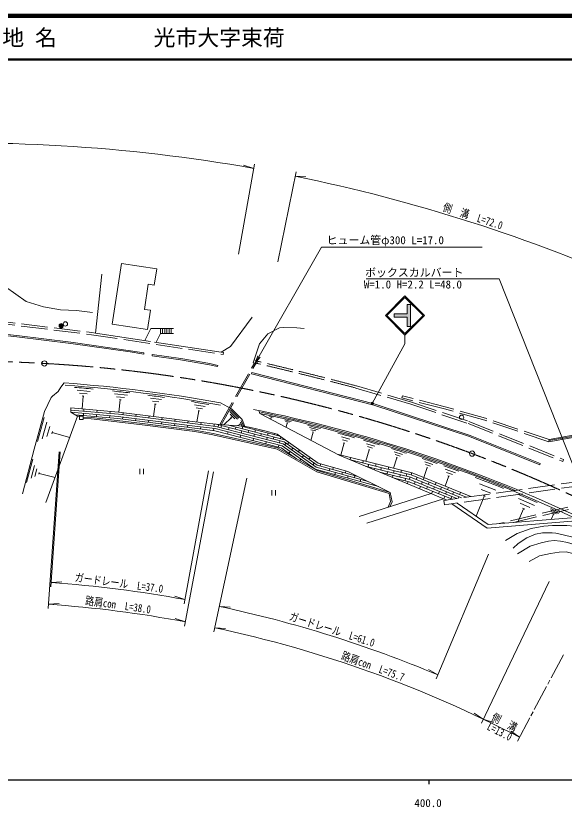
# Model space of a CAD drawing. Units: millimetres at full size, sheet at 1:1000; details may follow other scales. Extents: x 20000 to 680000, y 20000 to 380000.
# Drawn here: x 373483 to 499002, y 198715 to 380000 of the extents above; entities that cross this region are included whole.
import ezdxf
from ezdxf.enums import TextEntityAlignment as Align

# ---------------------------------------------------------------- set-up
doc = ezdxf.new("R2010")
doc.units = ezdxf.units.MM
doc.header["$LTSCALE"] = 1000
doc.linetypes.add('CHAIN', pattern=[18.5, 12, -1.5, 3.5, -1.5])
doc.linetypes.add('DASHED', pattern=[7.5, 6, -1.5])
for name, color, linetype, lineweight in [('M-BGD', 7, 'Continuous', 13), ('M-BMK', 2, 'Continuous', 13), ('M-BMK-SRVR', 3, 'Continuous', 13), ('M-STR-HTXT', 7, 'Continuous', 13), ('M-STR-STRC', 7, 'Continuous', 13), ('M-TTL', 2, 'Continuous', 140), ('M-TTL-BAND', 7, 'Continuous', 25), ('M-TTL-LINE', 7, 'Continuous', 50)]:
    doc.layers.add(name, color=color, linetype=linetype, lineweight=lineweight)
doc.layers.add('M-TTL-TXT', color=7, linetype='Continuous')
doc.styles.add('ＭＳ ゴシック', font='')
doc.styles.get('ＭＳ ゴシック').set_extended_font_data('MS Gothic')

# ---------------------------------------------------------------- blocks, each defined once
blk = doc.blocks.new('open_arrow')
at = {"color": 0, "linetype": 'Continuous', "lineweight": -2}
blk.add_lwpolyline([(7.5, 1.25), (0, 0), (7.5, -1.25)], dxfattribs=at)

msp = doc.modelspace()

# ---------------------------------------------------------------- hatches: boundary and pattern name
at = {"layer": 'M-BGD'}
msp.add_hatch(color=256, dxfattribs=at).paths.add_polyline_path([(383386, 309007, -1), (384386, 309007, -0.41421), (383886, 308507, -0.41421)])
at = {"layer": 'M-STR-HTXT'}
msp.add_hatch(color=256, dxfattribs=at).paths.add_polyline_path([(455301, 291337, -0.41421), (455201, 290998, -0.41421), (454862, 291098, -1)])
at = {"layer": 'M-STR-STRC'}
msp.add_hatch(color=256, dxfattribs=at).paths.add_polyline_path([(463066, 310970), (463066, 308846), (463816, 308846), (463816, 313846), (463066, 313846), (463066, 311720), (460066, 311720), (460066, 310970)])

# ---------------------------------------------------------------- linework, layer by layer
at = {"layer": 'M-BGD'}
for p, q in [((403004, 305610), (404370, 308403)), ((404370, 308403), (409595, 308403)), ((406566, 307203), (406566, 308403)), ((407066, 307203), (407066, 308403)), ((407566, 307203), (407566, 308403)), ((408066, 307203), (408066, 308403)), ((408566, 307203), (408566, 308403)), ((409066, 307203), (409066, 308403)), ((402764, 302510), (402810, 302807)), ((404718, 302416), (404677, 302119)), ((419718, 299924), (419652, 299632)), ((427432, 297985), (427507, 298276)), ((390473, 293972), (387484, 294225)), ((389824, 293424), (388031, 293576)), ((388877, 292902), (388629, 289970)), ((389086, 292885), (388668, 292920)), ((399013, 293081), (396032, 293414)), ((398350, 292552), (396561, 292751)), ((397389, 292055), (397070, 289199)), ((397598, 292032), (397180, 292078)), ((406803, 292069), (404327, 292409)), ((406226, 291542), (404740, 291747)), ((405402, 291050), (405012, 288214)), ((405575, 291026), (405228, 291074)), ((416810, 290490), (414345, 290904)), ((416218, 289982), (414739, 290230)), ((387610, 288295), (380370, 268495)), ((388992, 288933), (388947, 288435)), ((389083, 289929), (389037, 289431)), ((391980, 288661), (391934, 288163)), ((392070, 289657), (392025, 289159)), ((394967, 288389), (394922, 287891)), ((395058, 289385), (395013, 288887)), ((398042, 289079), (397997, 288580)), ((401021, 288709), (400976, 288211)), ((404000, 288339), (403955, 287841)), ((415379, 289514), (414951, 286965)), ((415552, 289485), (415206, 289543)), ((424208, 287613), (422444, 289385)), ((423600, 287713), (422542, 288776)), ((422629, 289709), (424533, 287797)), ((429128, 289591), (429334, 288936)), ((379952, 287987), (378439, 282513)), ((380596, 286938), (379530, 283083)), ((397952, 288082), (397906, 287584)), ((400930, 287713), (400885, 287214)), ((403909, 287343), (403864, 286845)), ((406888, 286971), (406842, 286473)), ((406978, 287967), (406933, 287469)), ((409866, 286596), (409821, 286098)), ((409957, 287593), (409911, 287095)), ((412935, 287218), (412890, 286720)), ((415914, 286847), (415868, 286348)), ((418893, 286478), (418847, 285980)), ((422816, 287991), (421095, 286278)), ((422939, 287867), (422692, 288115)), ((424817, 286308), (424736, 286502)), ((425226, 286104), (424881, 286936)), ((425591, 286007), (425044, 287328)), ((432398, 288042), (431518, 288231)), ((431958, 288136), (431845, 287609)), ((436472, 287100), (435009, 287433)), ((436120, 286903), (435242, 287103)), ((435621, 286740), (435392, 285734)), ((435723, 286716), (435519, 286763)), ((381250, 285927), (380611, 283614)), ((381872, 284801), (381723, 284261)), ((412844, 286222), (412799, 285724)), ((415823, 285850), (415777, 285352)), ((418802, 285482), (418756, 284984)), ((419785, 285790), (419909, 286274)), ((420414, 285627), (420539, 286112)), ((422074, 284683), (421964, 284195)), ((422143, 286215), (435092, 282877)), ((422295, 285659), (422185, 285171)), ((423859, 285772), (423748, 285284)), ((424776, 286405), (424041, 286100)), ((424756, 286057), (433955, 283686)), ((425202, 284910), (425091, 284422)), ((425422, 285885), (425312, 285398)), ((426765, 285023), (426655, 284535)), ((426936, 285777), (426875, 285511)), ((428329, 285136), (428218, 284648)), ((429858, 285099), (429782, 284762)), ((442671, 285174), (440730, 285655)), ((442189, 284892), (441024, 285180)), ((441513, 284657), (441040, 282748)), ((441649, 284624), (441377, 284691)), ((381798, 284531), (385826, 283417)), ((424981, 283934), (424870, 283446)), ((427887, 283185), (427777, 282697)), ((428108, 284161), (427997, 283673)), ((429671, 284274), (429561, 283786)), ((431014, 283411), (430904, 282924)), ((431235, 284387), (431125, 283899)), ((432578, 283525), (432467, 283037)), ((432756, 284315), (432688, 284013)), ((434125, 283565), (434031, 283150)), ((449939, 283037), (448010, 283562)), ((449396, 282563), (448238, 282878)), ((495500, 282431), (503536, 283854)), ((495500, 282431), (495538, 282946)), ((495519, 282689), (503135, 284037)), ((495538, 282946), (502733, 284220)), ((430793, 282436), (430683, 281948)), ((433700, 281686), (433589, 281199)), ((433921, 282662), (433810, 282174)), ((435313, 282105), (435023, 281698)), ((435939, 282270), (435649, 281863)), ((436873, 280995), (436583, 280587)), ((448659, 282142), (447901, 279361)), ((448794, 282105), (448524, 282179)), ((455677, 281423), (453757, 281984)), ((455133, 280988), (453981, 281324)), ((436295, 280181), (436005, 279774)), ((438385, 280533), (438095, 280125)), ((439317, 279255), (439027, 278847)), ((439608, 279665), (439606, 279663)), ((454398, 280609), (453620, 277944)), ((454532, 280570), (454263, 280648)), ((461994, 279510), (460086, 280110)), ((461451, 279115), (460306, 279474)), ((377340, 278438), (375921, 273059)), ((438740, 278444), (438503, 278110)), ((440830, 278795), (440540, 278387)), ((441761, 277515), (441471, 277108)), ((442054, 277927), (442050, 277923)), ((450103, 278796), (449981, 278299)), ((453016, 278082), (452888, 277559)), ((455930, 277367), (455800, 276837)), ((460716, 278779), (459962, 276379)), ((460850, 278738), (460583, 278821)), ((468971, 277196), (467078, 277839)), ((493424, 277166), (493536, 277444)), ((377739, 277007), (376973, 274107)), ((378311, 276236), (377851, 274495)), ((401882, 276236), (401882, 275036)), ((402682, 276236), (402682, 275036)), ((441186, 276706), (441126, 276621)), ((443126, 276846), (443257, 277329)), ((445331, 276246), (445200, 275764)), ((446020, 276058), (446152, 276541)), ((448915, 275270), (449046, 275753)), ((454240, 277224), (454107, 276682)), ((455669, 276303), (455587, 275966)), ((457152, 276502), (457021, 275968)), ((458582, 275585), (458451, 275051)), ((458844, 276653), (458713, 276119)), ((460066, 275788), (459935, 275254)), ((461758, 275939), (461627, 275405)), ((467677, 276495), (466910, 274236)), ((468419, 276814), (467283, 277199)), ((467810, 276450), (467545, 276540)), ((474150, 275302), (471796, 276144)), ((378860, 275377), (378753, 274971)), ((378806, 275174), (382460, 274210)), ((446647, 275370), (446516, 274890)), ((448226, 275458), (448094, 274976)), ((449542, 274582), (449411, 274102)), ((451120, 274670), (450989, 274188)), ((452436, 273794), (452306, 273314)), ((459804, 274719), (459691, 274258)), ((461234, 273803), (461193, 273633)), ((461496, 274871), (461365, 274337)), ((462717, 274005), (462587, 273471)), ((462979, 275074), (462848, 274540)), ((463734, 274322), (463524, 273808)), ((464153, 275352), (463944, 274837)), ((465337, 274282), (465130, 273773)), ((466934, 274226), (466726, 273717)), ((472569, 274593), (471739, 272271)), ((473477, 274906), (472065, 275411)), ((472734, 274534), (472404, 274652)), ((455268, 272774), (455200, 272526)), ((463315, 273293), (463126, 272828)), ((464922, 273263), (464715, 272754)), ((466104, 272188), (465896, 271675)), ((466519, 273207), (466312, 272698)), ((467701, 272132), (467494, 271623)), ((468116, 273151), (467908, 272642)), ((469298, 272076), (469090, 271567)), ((469712, 273095), (469505, 272586)), ((470894, 272020), (470687, 271511)), ((472491, 271964), (472284, 271455)), ((483361, 271315), (479635, 272770)), ((432100, 271334), (432100, 270134)), ((432900, 271334), (432900, 270134)), ((468561, 270566), (452100, 265305)), ((468883, 271057), (468665, 270523)), ((470480, 271001), (470273, 270492)), ((472076, 270946), (471869, 270436)), ((473673, 270890), (473466, 270380)), ((475270, 270834), (475063, 270324)), ((482234, 270628), (479999, 271501)), ((480995, 269985), (480473, 270189)), ((471414, 269378), (453847, 263764)), ((471662, 269927), (471435, 269370)), ((473259, 269871), (473051, 269361)), ((474855, 269815), (474701, 269437)), ((480734, 270087), (478885, 265351)), ((492226, 267855), (488544, 269418)), ((491162, 267394), (488952, 268332)), ((489729, 267090), (488429, 264029)), ((489987, 266980), (489471, 267199)), ((497723, 265998), (495899, 266819)), ((496565, 265861), (496013, 264635)), ((497235, 265889), (496140, 266381)), ((496692, 265804), (496437, 265919))]:
    msp.add_line(p, q, dxfattribs=at)
at = {"layer": 'M-BGD', "linetype": 'DASHED'}
for p, q in [((420481, 302986), (421043, 302902)), ((421043, 302902), (420969, 302407)), ((420074, 286231), (428098, 300437)), ((420374, 286154), (428401, 300362)), ((461836, 292465), (461960, 292950)), ((498878, 278335), (498692, 277871)), ((519075, 275677), (471470, 268982)), ((519178, 274682), (471609, 267992)), ((471609, 267992), (471470, 268982))]:
    msp.add_line(p, q, dxfattribs=at)
at = {"layer": 'M-BGD'}
for points in [[(405177, 318278), (403773, 318492), (402900, 312758), (404304, 312544), (403629, 308115), (395522, 309350), (397646, 323289), (405753, 322054)], [(428005, 301181), (428830, 300978), (428662, 300298), (427837, 300502)], [(388083, 288304), (388883, 288301), (388880, 287551), (388080, 287554)]]:
    msp.add_lwpolyline(points, close=True, dxfattribs=at)
for points in [[(367644, 321648), (371089, 317918), (375862, 314547), (379810, 313328), (383685, 312682), (387382, 312503), (391006, 312073)], [(393206, 320789), (391728, 307302), (404332, 305410)], [(405220, 305277), (420481, 302986), (422646, 304246), (427557, 311000)], [(361159, 307800), (373694, 306468), (386054, 304953), (399668, 302994), (402764, 302510)], [(361191, 308099), (373728, 306767), (386094, 305251), (399713, 303291), (402810, 302807)], [(405597, 305221), (406566, 307203), (409595, 307203)], [(404677, 302119), (411179, 301210), (417806, 300046), (419652, 299632)], [(404718, 302416), (411226, 301506), (417864, 300340), (419718, 299924)], [(427432, 297985), (455421, 290821), (477363, 283604), (493424, 277166)], [(427507, 298276), (455505, 291109), (477466, 283886), (493536, 277444)], [(384518, 295906), (383785, 294897), (383172, 293951), (381904, 292875), (381533, 292568), (380066, 289340), (377690, 280743), (374987, 270499)], [(459193, 270838), (449450, 275643), (442654, 277493), (433275, 284170), (430470, 284953), (427283, 285715), (425680, 286002), (419968, 286345), (414567, 287013), (405609, 288140), (397002, 289208), (386095, 290201), (386096, 289197), (387610, 288295), (388083, 288304)], [(420336, 291327), (422840, 289993), (425279, 287544), (425937, 285956)], [(386095, 289699), (396948, 288710), (405547, 287644), (414505, 286517), (419228, 285933), (434663, 281955)], [(386096, 289197), (396895, 288213), (405485, 287147), (414443, 286021), (419135, 285441), (434448, 281494)], [(437725, 278552), (434234, 281032), (419041, 284949), (414381, 285525), (405423, 286651), (396841, 287716), (387091, 288604)], [(429334, 288936), (447520, 279324), (472140, 269076)], [(388881, 287775), (390739, 287650), (401808, 286417), (414443, 284772), (418601, 284047), (433291, 280724), (442366, 275572), (458931, 270603), (459286, 268704), (458725, 267422)], [(388882, 288076), (390766, 287949), (401844, 286715), (414488, 285069), (418660, 284342), (433400, 281007), (442485, 275850)], [(419322, 286425), (434877, 282416), (442436, 277034), (451795, 274486)], [(456485, 272173), (442016, 276116), (434448, 281494)], [(454140, 273330), (442219, 276575), (434663, 281955)], [(447049, 279572), (457469, 276990), (464186, 275344), (477675, 269855)], [(450100, 278250), (457338, 276456), (464016, 274820), (476590, 269702)], [(442485, 275850), (459193, 270838), (459598, 268668), (459106, 267544)], [(453464, 276849), (457206, 275922), (463846, 274295), (475506, 269550)], [(456829, 275449), (457075, 275388), (463676, 273770), (474422, 269397)], [(460141, 274070), (463506, 273246), (473337, 269245)], [(474477, 268395), (481591, 263482), (500643, 265005)], [(473308, 268231), (481371, 262662), (500775, 264213)], [(501239, 263110), (499583, 263235), (496306, 263235), (494341, 263093), (491432, 262581), (488228, 261378), (485561, 259809)], [(502618, 260079), (500954, 260553), (498788, 261105), (497120, 261468), (496228, 261550), (494074, 261525), (492406, 261254), (490422, 260444), (488495, 259084), (487295, 258047)], [(503455, 258241), (502310, 258572), (499762, 259367), (498131, 259663), (496703, 259771), (495385, 259654), (493775, 259300), (491236, 258523), (488309, 256757)], [(502447, 256352), (500666, 256891), (499479, 257188), (497866, 257166), (495874, 256846), (493334, 256328), (490958, 255033)]]:
    msp.add_lwpolyline(points, dxfattribs=at)
at = {"layer": 'M-BGD', "linetype": 'DASHED'}
for points in [[(249184, 301970), (254287, 302281), (256841, 302459), (295552, 304777), (300978, 304976), (317163, 305734), (321792, 306231), (336097, 309602), (339671, 310334), (346623, 311156), (349207, 311347), (354498, 311417), (367348, 310353), (390843, 307435), (391728, 307302)], [(295998, 304293), (300999, 304477), (317202, 305235), (321877, 305737), (336204, 309113), (339751, 309840), (346671, 310658), (349229, 310847), (354481, 310916), (367296, 309856), (390775, 306940), (420969, 302407)], [(428005, 301181), (429266, 304826), (431188, 307174), (433841, 308493), (434866, 308601), (437798, 308560), (439487, 308367)], [(451317, 294739), (463903, 291019), (477038, 286599), (498692, 277871)], [(451451, 295221), (464053, 291496), (477211, 287068), (498878, 278335)], [(495500, 282431), (480823, 287353), (471607, 289968), (461836, 292465)], [(495538, 282946), (480971, 287831), (471737, 290451), (461960, 292950)], [(519750, 272801), (514418, 270895), (484135, 263686)], [(519399, 272145), (514561, 270415), (487384, 263945)]]:
    msp.add_lwpolyline(points, dxfattribs=at)
at = {"layer": 'M-BGD'}
for centre in [(383886, 309007), (384827, 309426), (475528, 288029)]:
    msp.add_circle(centre, 500, dxfattribs=at)
at = {"layer": 'M-BGD', "linetype": 'DASHED'}
for radius, start, end in [(876203, 75.24018, 76.76558), (876703, 75.23969, 76.76522)]:
    msp.add_arc((228089, -552551), radius, start, end, dxfattribs=at)
at = {"layer": 'M-BGD'}
for centre, radius, start, end in [((360950, -30871), 327626, 79.55667, 85.87487), ((360950, -30871), 327126, 79.53792, 85.82674), ((360950, -30871), 326776, 84.69587, 85.4455), ((360950, -30871), 326776, 83.21066, 83.91399), ((358370, -49477), 345560, 81.82847, 82.45928), ((360950, -30871), 326776, 80.00901, 80.70881), ((363604, -28905), 325167, 64.95055, 78.59723), ((363604, -28905), 324567, 64.95055, 78.31582), ((363604, -28905), 324867, 67.52211, 78.28539), ((363604, -28905), 324267, 75.78531, 76.30818), ((363604, -28905), 324267, 74.3571, 75.05638), ((363604, -28905), 324267, 73.3151, 73.98841), ((363604, -28905), 324267, 72.17088, 72.79612), ((363604, -28905), 324267, 70.86464, 71.50015), ((363604, -28905), 324267, 69.92848, 70.57308), ((363604, -28905), 324267, 67.99529, 69.22021), ((363424, -28829), 324267, 66.4749, 67.29912), ((363604, -28905), 324267, 65.53153, 65.91131)]:
    msp.add_arc(centre, radius, start, end, dxfattribs=at)
at = {"layer": 'M-BMK'}
for p, q in [((496021, 228321), (498845, 233615)), ((495268, 226910), (495738, 227792)), ((492161, 221086), (494985, 226380)), ((491408, 219675), (491879, 220557)), ((488301, 213852), (491126, 219145))]:
    msp.add_line(p, q, dxfattribs=at)
at = {"layer": 'M-BMK', "linetype": 'CHAIN'}
msp.add_arc((361647, -29119), 330000, 62.37524, 93.359, dxfattribs=at)
at = {"layer": 'M-BMK-SRVR'}
for centre in [(380019, 300369), (477934, 279713)]:
    msp.add_circle(centre, 600, dxfattribs=at)
at = {"layer": 'M-STR-HTXT'}
for p, q in [((424445, 325362), (428108, 346040)), ((427933, 345055), (425597, 345808)), ((433439, 323650), (437627, 344228)), ((437428, 343248), (439877, 343084)), ((455082, 291217), (462567, 304846)), ((383407, 280117), (380880, 244205)), ((383667, 280098), (381465, 249176)), ((417594, 275791), (411999, 245300)), ((418761, 275574), (412128, 240191)), ((426334, 274057), (418822, 238849)), ((481685, 256697), (469681, 228116)), ((381536, 250174), (383986, 250331)), ((495606, 250443), (480050, 217978)), ((412180, 246283), (409847, 247048)), ((380950, 245203), (383400, 245362)), ((420074, 244717), (422522, 244533)), ((412312, 241174), (409981, 241945)), ((419031, 239827), (421479, 239643)), ((470068, 229038), (467953, 230284)), ((480482, 218880), (478431, 220229)), ((480482, 218880), (482821, 218135)), ((488772, 214734), (486762, 216144))]:
    msp.add_line(p, q, dxfattribs=at)
for points in [[(428249, 300400), (443450, 326984), (480238, 326984)], [(502491, 273345), (484117, 319726), (453707, 319726)]]:
    msp.add_lwpolyline(points, dxfattribs=at)
msp.add_circle((455082, 291217), 250, dxfattribs=at)
for centre, radius, start, end in [((361649, -29099), 379980, 79.95384, 93.33308), ((361647, -29119), 380000, 65.94645, 78.49677), ((361647, -29119), 280000, 79.60255, 85.92665), ((361645, -29124), 275006, 79.38308, 85.97458), ((361647, -29119), 280000, 67.21844, 77.95568), ((361645, -29124), 275006, 62.4662, 77.95552)]:
    msp.add_arc(centre, radius, start, end, dxfattribs=at)
at = {"layer": 'M-STR-STRC'}
for p, q in [((458067, 311346), (462567, 315846)), ((458420, 311346), (462567, 315493)), ((467067, 311346), (462567, 315846)), ((466714, 311346), (462567, 315493)), ((463816, 313846), (463066, 313846)), ((463066, 311720), (463066, 313846)), ((463816, 308846), (463816, 313846)), ((458067, 311346), (462567, 306846)), ((458420, 311346), (462567, 307199)), ((460066, 310970), (460066, 311720)), ((463066, 311720), (460066, 311720)), ((463066, 310970), (460066, 310970)), ((462567, 307199), (466714, 311346)), ((462567, 306846), (467067, 311346)), ((463066, 308846), (463066, 310970)), ((463816, 308846), (463066, 308846)), ((462567, 306846), (462567, 304846))]:
    msp.add_line(p, q, dxfattribs=at)
msp.add_lwpolyline([(460066, 311720), (463066, 311720), (463066, 313846), (463816, 313846), (463816, 308846), (463066, 308846), (463066, 310970), (460066, 310970)], close=True, dxfattribs=at)
at = {"layer": 'M-TTL'}
for q in [(20000, 380000), (20000, 380000), (40000, 380000)]:
    msp.add_line((680000, 380000), q, dxfattribs=at)
at = {"layer": 'M-TTL-BAND'}
for p, q in [((40000, 205000), (579000, 205000)), ((468000, 205000), (468000, 204000))]:
    msp.add_line(p, q, dxfattribs=at)
at = {"layer": 'M-TTL-LINE'}
msp.add_line((40000, 370000), (680000, 370000), dxfattribs=at)

# ---------------------------------------------------------------- block references
at = {"layer": 'M-STR-HTXT', "xscale": 240, "yscale": 240, "rotation": 60.2}
msp.add_blockref('open_arrow', (428249, 300400), dxfattribs=at)

# ---------------------------------------------------------------- texts
at = {"layer": 'M-STR-HTXT', "style": 'ＭＳ ゴシック', "width": 0.8}
for s, rotation, p in [('側\u3000溝\u3000L=72.0', 342.096, (477659, 332685)), ('ガードレール\u3000L=37.0', 352.425, (396905, 248601)), ('路肩con\u3000L=38.0', 351.974, (396682, 243588)), ('ガードレール\u3000L=61.0', 342.207, (445423, 238001)), ('路肩con\u3000L=75.7', 340.082, (454733, 229593)), ('側\u3000溝', 332.948, (484658, 216835))]:
    msp.add_text(s, height=1833, rotation=rotation, dxfattribs=at).set_placement(p, align=Align.BOTTOM_CENTER)
at = {"layer": 'M-STR-HTXT', "style": 'ＭＳ ゴシック'}
msp.add_text('ヒューム管φ300 L=17.0', height=1833, dxfattribs=at).set_placement((444615, 327137), align=Align.BOTTOM_LEFT)
msp.add_text('ボックスカルバート', height=1833, dxfattribs=at).set_placement((475940, 319715), align=Align.BOTTOM_RIGHT)
msp.add_text('W=1.0 H=2.2 L=48.0', height=1833, dxfattribs=at).set_placement((475595, 319375), align=Align.TOP_RIGHT)
at = {"layer": 'M-STR-HTXT', "style": 'ＭＳ ゴシック', "width": 0.8}
msp.add_text('L=13.0', height=1833, rotation=332.948, dxfattribs=at).set_placement((484658, 216835), align=Align.TOP_CENTER)
at = {"layer": 'M-TTL-BAND', "style": 'ＭＳ ゴシック'}
msp.add_text('400.0', height=1833, dxfattribs=at).set_placement((467844, 198195), align=Align.BOTTOM_CENTER)
at = {"layer": 'M-TTL-TXT', "style": 'ＭＳ ゴシック'}
for s, p in [('地 名', (370380, 375000)), ('光市大字束荷', (405024, 375000))]:
    msp.add_text(s, height=3666, dxfattribs=at).set_placement(p, align=Align.MIDDLE_LEFT)

doc.saveas('drawing.dxf')
